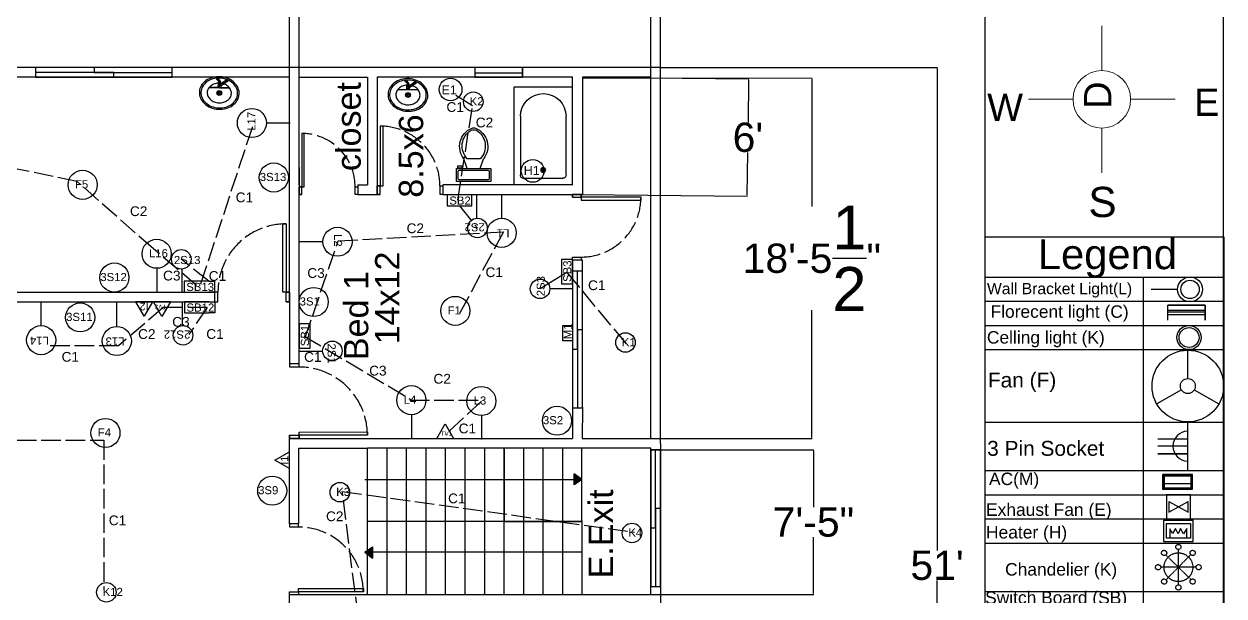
# Model space of a CAD drawing. Header units: inches. Extents: x -412 to 20037, y 548 to 16595.
# Drawn here: x 5575 to 6313, y 8393 to 8745 of the extents above; entities that cross this region are included whole.
import ezdxf
from ezdxf.enums import TextEntityAlignment as Align

# ---------------------------------------------------------------- set-up
doc = ezdxf.new("R2010")
doc.units = ezdxf.units.IN
doc.header["$MEASUREMENT"] = 0
doc.linetypes.add('ACAD_ISO02W100', pattern=[15, 12, -3])
doc.layers.get('Defpoints').update_dxf_attribs({"color": 6})
for name, color, linetype in [('bath', 4, 'Continuous'), ('freecads.com', 7, 'Continuous'), ('light_dwgmodels.com', 250, 'ACAD_ISO02W100')]:
    doc.layers.add(name, color=color, linetype=linetype)
doc.layers.add('text', color=140, linetype='Continuous', lineweight=9)
doc.styles.add('Arial', font='arial.ttf')
doc.styles.get("Standard").update_dxf_attribs({"font": 'arial.ttf'})
doc.dimstyles.new('Copy of civil layout', dxfattribs={"dimtxt": 18, "dimasz": 0.625, "dimexe": 0.18, "dimexo": 0.0625, "dimgap": 0.09, "dimtad": 0, "dimtih": 1, "dimtoh": 1, "dimdec": 1, "dimzin": 0, "dimdsep": 46, "dimlunit": 4, "dimtxsty": 'Standard', "dimcen": 0.09, "dimclrd": 6, "dimclre": 256, "dimclrt": 256, "dimadec": 0, "dimazin": 0, "dimtfac": 1.5, "dimtdec": 1, "dimtofl": 0, "dimtmove": 0, "dimatfit": 0, "dimfxl": 1, "dimtolj": 1, "dimtzin": 0, "dimlwe": -1, "dimarcsym": 0})

# ---------------------------------------------------------------- blocks, each defined once
blk = doc.blocks.new('Bath Tub - 26 x 60 in.')
for p, q in [((8, -18), (10, -18)), ((9, -17), (9, -19))]:
    blk.add_line(p, q)
blk.add_lwpolyline([(0, -36), (0, 0), (60, 0), (60, -36)], close=True)
for points in [[(4, -30), (4, -6)], [(6, -4), (42, -4)], [(42, -32), (6, -32)]]:
    blk.add_lwpolyline(points)
for radius in [1.5, 1]:
    blk.add_circle((9, -18), radius)
for centre, radius, start, end in [((5.75, -5.75), 1.77, 81.8699, 188.1301), ((42, -18), 14, 270, 90), ((5.75, -30.25), 1.77, 171.8699, 278.1301)]:
    blk.add_arc(centre, radius, start, end)
blk = doc.blocks.new('Toilet - top')
for p, q in [((9.5, -6), (9.5, -2)), ((-10, -8.5), (-8, -8.5)), ((-10, -9.5), (-10, -8.5)), ((-7, -9.5), (-10, -9.5)), ((-8, -8.5), (-8, -8)), ((-7, -8), (-7, -9.5)), ((-4, -8), (-6, -14)), ((4, -14), (-4, -14)), ((4, -8), (6, -14))]:
    blk.add_line(p, q)
blk.add_lwpolyline([(10.5, -8), (10.5, 0), (-10.5, 0), (-10.5, -8)], close=True)
for points in [[(-9.5, -2), (-9.5, -6)], [(8.5, -1), (-8.5, -1)], [(-8.5, -7), (8.5, -7)]]:
    blk.add_lwpolyline(points)
for centre, radius, start, end in [((-8.62, -1.88), 0.884, 81.8699, 188.1301), ((-8.62, -6.12), 0.884, 171.8699, 278.1301), ((8.62, -1.88), 0.884, 351.8699, 98.1301), ((8.62, -6.12), 0.884, 261.8699, 8.1301), ((3.52, -21.58), 12.17, 141.46911, 247.97143), ((4.2, -21.82), 11.33, 136.36773, 238.94682), ((-3.52, -21.58), 12.17, 292.02843, 38.53071), ((-4.2, -21.82), 11.33, 301.05301, 43.63209), ((0, -27.88), 4, 245.73182, 294.26817), ((0, -29), 4, 254.86053, 285.13947)]:
    blk.add_arc(centre, radius, start, end)
blk = doc.blocks.new('Sink - Oval top')
for p, q in [((-1, 0), (1, 0)), ((0, 1), (0, -1))]:
    blk.add_line(p, q)
at = {"linetype": 'Continuous'}
for points in [[(-12.23, 0.39, 0.117634), (-11.46, -3.36, 0.104469), (-8.88, -6.8, 0.090016), (-5.08, -9.07, 0.08192), (-0.32, -10.02, 0.08192), (4.49, -9.38, 0.090016), (8.42, -7.36, 0.104469), (11.22, -4.09, 0.117634), (12.23, -0.39, 0.117634), (11.46, 3.36, 0.104469), (8.88, 6.8, 0.090016), (5.08, 9.07, 0.08192), (0.32, 10.02, 0.08192), (-4.49, 9.38, 0.090016), (-8.42, 7.36, 0.104469), (-11.22, 4.09, 0.117634)], [(-11.29, 0.16, 0.118622), (-10.52, -3.25, 0.104678), (-8.07, -6.36, 0.089562), (-4.54, -8.37, 0.081185), (-0.13, -9.15, 0.081185), (4.3, -8.49, 0.089562), (7.89, -6.58, 0.104678), (10.42, -3.55, 0.118622), (11.29, -0.16, 0.118622), (10.52, 3.25, 0.104678), (8.07, 6.36, 0.089562), (4.54, 8.37, 0.081185), (0.13, 9.15, 0.081185), (-4.3, 8.49, 0.089562), (-7.89, 6.58, 0.104678), (-10.42, 3.55, 0.118622)], [(-7.42, 0.08, 0.118283), (-6.91, -2.17, 0.104607), (-5.29, -4.21, 0.089718), (-2.97, -5.53, 0.081436), (-0.07, -6.04, 0.081436), (2.84, -5.59, 0.089718), (5.2, -4.33, 0.104607), (6.86, -2.32, 0.118283), (7.42, -0.08, 0.118283), (6.91, 2.17, 0.104607), (5.29, 4.21, 0.089718), (2.97, 5.53, 0.081436), (0.07, 6.04, 0.081436), (-2.84, 5.59, 0.089718), (-5.2, 4.33, 0.104607), (-6.86, 2.32, 0.118283)]]:
    blk.add_lwpolyline(points, format="xyb", close=True, dxfattribs=at)
for radius in [1.5, 1]:
    blk.add_circle((0, 0), radius)
blk = doc.blocks.new('Faucet - single handle front')
for p, q in [((-2, 6), (-2, 5.5)), ((-1, 6), (-2, 6)), ((-0.5, 4), (-2, 5.5)), ((-2, 5.5), (-1, 5.5)), ((-1, 5.5), (-1, 6)), ((0.5, 4), (-1, 6)), ((-1, 5.5), (0.5, 4)), ((-0.75, 3), (0.75, 3)), ((-0.75, 0.5), (-0.75, 3)), ((-0.75, 1), (0.75, 1)), ((-0.5, 4), (0.5, 4)), ((-0.25, 2), (3.75, 5)), ((3.75, 4.5), (-0.25, 1.5)), ((-0.25, 1.5), (-0.25, 2)), ((0.75, 1.5), (-0.25, 1.5)), ((0.75, 1.5), (4.08742, 4.003)), ((0.75, 3), (0.75, 2.7386)), ((0.75, 1.5), (0.75, 0.5)), ((3.75, 4.5), (3.75, 5)), ((3.75, 5), (4.75, 5)), ((3.75, 4), (3.75, 4.5)), ((4.75, 4.5), (3.75, 4.5)), ((4.75, 4), (3.75, 4)), ((4.75, 5), (4.75, 4.5)), ((4.75, 4.5), (4.75, 4))]:
    blk.add_line(p, q)
blk.add_lwpolyline([(-6, 0), (-6, 0.5), (6, 0.5), (6, 0)], close=True)
for centre, start, end in [((1.25426, 3.0302), 151.0646, 180.8629), ((-1.25426, 3.0302), 359.1371, 28.93536)]:
    blk.add_arc(centre, 2.00448, start, end)
blk = doc.blocks.new('*D101')
at = {"transparency": 16777216}
for p, q in [((5150.32, 8718.26), (5150.32, 8810.88)), ((5966.32, 8718.26), (5966.32, 8810.88))]:
    blk.add_line(p, q, dxfattribs=at)
at = {"color": 6, "lineweight": -2, "transparency": 16777216}
for p, q in [((5150.95, 8810.7), (5542.91, 8810.7)), ((5965.7, 8810.7), (5573.74, 8810.7))]:
    blk.add_line(p, q, dxfattribs=at)
at = {"color": 6, "transparency": 16777216}
for points in [[(5150.95, 8810.8), (5150.95, 8810.59), (5150.32, 8810.7)], [(5965.7, 8810.8), (5965.7, 8810.59), (5966.32, 8810.7)]]:
    blk.add_solid(points, dxfattribs=at)
at = {"layer": 'Defpoints', "color": 0, "transparency": 16777216}
for p in [(5966.32, 8810.7), (5150.32, 8718.2), (5966.32, 8718.2)]:
    blk.add_point(p, dxfattribs=at)
at = {"transparency": 16777216, "insert": (5558.32, 8810.7), "char_height": 18, "attachment_point": 5}
blk.add_mtext("\\A1;68'", dxfattribs=at)
blk = doc.blocks.new('*D106')
at = {"transparency": 16777216}
for p, q in [((5966.38, 8718.2), (6136.5, 8718.2)), ((5966.38, 8106.2), (6136.5, 8106.2))]:
    blk.add_line(p, q, dxfattribs=at)
at = {"color": 6, "lineweight": -2, "transparency": 16777216}
for p, q in [((6136.32, 8717.57), (6136.32, 8421.48)), ((6136.32, 8106.82), (6136.32, 8402.92))]:
    blk.add_line(p, q, dxfattribs=at)
at = {"color": 6, "transparency": 16777216}
for points in [[(6136.22, 8717.57), (6136.43, 8717.57), (6136.32, 8718.2)], [(6136.22, 8106.82), (6136.43, 8106.82), (6136.32, 8106.2)]]:
    blk.add_solid(points, dxfattribs=at)
at = {"layer": 'Defpoints', "color": 0, "transparency": 16777216}
for p in [(5966.32, 8718.2), (5966.32, 8106.2), (6136.32, 8106.2)]:
    blk.add_point(p, dxfattribs=at)
at = {"transparency": 16777216, "insert": (6136.32, 8412.2), "char_height": 18, "attachment_point": 5}
blk.add_mtext("\\A1;51'", dxfattribs=at)
blk = doc.blocks.new('*D117')
at = {"transparency": 16777216}
for p, q in [((5498.33, 8712.33), (5498.33, 8759.95)), ((5738.33, 8712.33), (5738.33, 8759.95))]:
    blk.add_line(p, q, dxfattribs=at)
at = {"color": 6, "lineweight": -2, "transparency": 16777216}
for p, q in [((5498.95, 8759.77), (5602.81, 8759.77)), ((5737.7, 8759.77), (5633.85, 8759.77))]:
    blk.add_line(p, q, dxfattribs=at)
at = {"color": 6, "transparency": 16777216}
for points in [[(5498.95, 8759.88), (5498.95, 8759.67), (5498.33, 8759.77)], [(5737.7, 8759.88), (5737.7, 8759.67), (5738.33, 8759.77)]]:
    blk.add_solid(points, dxfattribs=at)
at = {"layer": 'Defpoints', "color": 0, "transparency": 16777216}
for p in [(5738.33, 8759.77), (5498.33, 8712.27), (5738.33, 8712.27)]:
    blk.add_point(p, dxfattribs=at)
at = {"transparency": 16777216, "insert": (5618.33, 8759.77), "char_height": 18, "attachment_point": 5}
blk.add_mtext("\\A1;20'", dxfattribs=at)
blk = doc.blocks.new('*D118')
at = {"transparency": 16777216}
for p, q in [((5744.33, 8712.33), (5744.33, 8759.95)), ((5960.33, 8712.33), (5960.33, 8759.95))]:
    blk.add_line(p, q, dxfattribs=at)
at = {"color": 6, "lineweight": -2, "transparency": 16777216}
for p, q in [((5744.95, 8759.77), (5837.81, 8759.77)), ((5959.7, 8759.77), (5866.84, 8759.77))]:
    blk.add_line(p, q, dxfattribs=at)
at = {"color": 6, "transparency": 16777216}
for points in [[(5744.95, 8759.88), (5744.95, 8759.67), (5744.33, 8759.77)], [(5959.7, 8759.88), (5959.7, 8759.67), (5960.33, 8759.77)]]:
    blk.add_solid(points, dxfattribs=at)
at = {"layer": 'Defpoints', "color": 0, "transparency": 16777216}
for p in [(5960.33, 8759.77), (5744.33, 8712.27), (5960.33, 8712.27)]:
    blk.add_point(p, dxfattribs=at)
at = {"transparency": 16777216, "insert": (5852.33, 8759.77), "char_height": 18, "attachment_point": 5}
blk.add_mtext("\\A1;18'", dxfattribs=at)
blk = doc.blocks.new('*D126')
at = {"transparency": 16777216}
for p, q in [((5918.39, 8712.27), (6020.62, 8711.22)), ((5917.65, 8640.27), (6019.88, 8639.22))]:
    blk.add_line(p, q, dxfattribs=at)
at = {"color": 6, "lineweight": -2, "transparency": 16777216}
for p, q in [((6020.43, 8710.59), (6020.17, 8684.5)), ((6019.7, 8639.84), (6019.97, 8665.94))]:
    blk.add_line(p, q, dxfattribs=at)
at = {"color": 6, "transparency": 16777216}
for points in [[(6020.33, 8710.59), (6020.54, 8710.59), (6020.44, 8711.22)], [(6019.6, 8639.84), (6019.81, 8639.84), (6019.7, 8639.22)]]:
    blk.add_solid(points, dxfattribs=at)
at = {"layer": 'Defpoints', "color": 0, "transparency": 16777216}
for p in [(5918.33, 8712.27), (5917.58, 8640.27), (6019.7, 8639.22)]:
    blk.add_point(p, dxfattribs=at)
at = {"transparency": 16777216, "insert": (6020.07, 8675.22), "char_height": 18, "attachment_point": 5}
blk.add_mtext("\\A1;6'", dxfattribs=at)
blk = doc.blocks.new('*D127')
at = {"transparency": 16777216}
for p, q in [((5918.39, 8711.78), (6059.53, 8711.76)), ((5918.37, 8490.27), (6059.51, 8490.26))]:
    blk.add_line(p, q, dxfattribs=at)
at = {"color": 6, "lineweight": -2, "transparency": 16777216}
for p, q in [((6059.35, 8711.14), (6059.34, 8632.86)), ((6059.33, 8490.88), (6059.34, 8569.16))]:
    blk.add_line(p, q, dxfattribs=at)
at = {"color": 6, "transparency": 16777216}
for points in [[(6059.25, 8711.14), (6059.45, 8711.14), (6059.35, 8711.76)], [(6059.22, 8490.88), (6059.43, 8490.88), (6059.33, 8490.26)]]:
    blk.add_solid(points, dxfattribs=at)
at = {"layer": 'Defpoints', "color": 0, "transparency": 16777216}
for p in [(5918.33, 8711.78), (5918.3, 8490.27), (6059.33, 8490.26)]:
    blk.add_point(p, dxfattribs=at)
at = {"transparency": 16777216, "insert": (6059.34, 8601.01), "char_height": 18, "attachment_point": 5}
blk.add_mtext('\\A1;18\'-5{\\H1.5x;\\S1/2;}"', dxfattribs=at)
blk = doc.blocks.new('*D128')
at = {"transparency": 16777216}
for p, q in [((5960.39, 8483.29), (6060.51, 8483.29)), ((5960.39, 8394.27), (6060.51, 8394.27))]:
    blk.add_line(p, q, dxfattribs=at)
at = {"color": 6, "lineweight": -2, "transparency": 16777216}
for p, q in [((6060.33, 8482.67), (6060.33, 8448.03)), ((6060.33, 8394.9), (6060.33, 8429.54))]:
    blk.add_line(p, q, dxfattribs=at)
at = {"color": 6, "transparency": 16777216}
for points in [[(6060.22, 8482.67), (6060.43, 8482.67), (6060.33, 8483.29)], [(6060.22, 8394.9), (6060.43, 8394.9), (6060.33, 8394.27)]]:
    blk.add_solid(points, dxfattribs=at)
at = {"layer": 'Defpoints', "color": 0, "transparency": 16777216}
for p in [(5960.33, 8483.29), (5960.33, 8394.27), (6060.33, 8394.27)]:
    blk.add_point(p, dxfattribs=at)
at = {"transparency": 16777216, "insert": (6060.33, 8438.78), "char_height": 18, "attachment_point": 5}
blk.add_mtext('\\A1;7\'-5"', dxfattribs=at)
blk = doc.blocks.new('chandelier')
at = {"color": 0}
for p, q in [((193, -189), (-193, 189)), ((189, 193), (-189, -193)), ((0, -270), (0, 270)), ((270, 0), (-270, 0))]:
    blk.add_line(p, q, dxfattribs=at)
for centre, radius in [((-219, 219), 40), ((0, 0), 220), ((0, 310), 40), ((219, 219), 40), ((-310, 0), 40), ((310, 0), 40), ((-219, -219), 40), ((219, -219), 40), ((0, -310), 40)]:
    blk.add_circle(centre, radius, dxfattribs=at)

msp = doc.modelspace()

# ---------------------------------------------------------------- hatches: boundary and pattern name
h = msp.add_hatch()
h.set_pattern_fill('ANSI31', color=256, angle=360)
h.set_pattern_definition([(45, (5567.07614, 8432.56078), (-0.088388348, 0.088388348), [])])
h.paths.add_polyline_path([(5913.28, 8468.59), (5913.28, 8464.97), (5918.07, 8464.97)])
h.paths.add_polyline_path([(5918.07, 8464.97), (5913.28, 8464.97), (5913.28, 8461.7)])
h = msp.add_hatch()
h.set_pattern_fill('ANSI31', color=256, angle=180)
h.set_pattern_definition([(225, (6135.66685, 8452.72235), (0.088388348, -0.088388348), [])])
h.paths.add_polyline_path([(5789.46, 8416.7), (5789.46, 8420.31), (5784.67, 8420.31)])
h.paths.add_polyline_path([(5784.67, 8420.31), (5789.46, 8420.31), (5789.46, 8423.59)])

# ---------------------------------------------------------------- linework, layer by layer
for p, q in [((6165.83, 7955.06), (6165.83, 8917.05)), ((5966.32, 8718.2), (5150.32, 8718.2)), ((5966.32, 8706.67), (5966.32, 8718.2)), ((5738.32, 8712.2), (5498.32, 8712.2)), ((5738.32, 8580.2), (5738.32, 8712.2)), ((5744.32, 8646.2), (5744.32, 8712.2)), ((5744.32, 8712.2), (5786.32, 8712.2)), ((5786.32, 8712.2), (5786.32, 8646.2)), ((5912.32, 8712.2), (5792.32, 8712.2)), ((5792.32, 8712.2), (5792.32, 8646.2)), ((5912.32, 8646.2), (5912.32, 8712.2)), ((5960.32, 8712.2), (5918.32, 8712.2)), ((5960.32, 8490.2), (5960.32, 8712.2)), ((5966.32, 8487.2), (5966.32, 8706.67)), ((5744.32, 8646.2), (5744.32, 8656.72)), ((5744.32, 8656.72), (5744.32, 8645.56)), ((5744.3, 8536.2), (5744.32, 8642.54)), ((5744.32, 8646.2), (5744.32, 8646.2)), ((5744.32, 8645.56), (5744.32, 8644.89)), ((5780.31, 8646.2), (5780.31, 8644.89)), ((5780.31, 8646.2), (5786.32, 8646.2)), ((5780.31, 8645.33), (5780.31, 8644.89)), ((5792.32, 8646.2), (5792.32, 8645.45)), ((5912.32, 8646.2), (5832.62, 8646.2)), ((5832.62, 8645.95), (5832.62, 8645.45)), ((5780.31, 8640.2), (5792.32, 8640.2)), ((5832.62, 8640.2), (5912.32, 8640.2)), ((5918.32, 8640.2), (5917.58, 8640.2)), ((5912.32, 8599.9), (5912.32, 8490.2)), ((5918.07, 8599.9), (5917.58, 8599.9)), ((5918.32, 8599.9), (5918.07, 8599.9)), ((5918.32, 8593.05), (5918.32, 8599.9)), ((5498.32, 8580.2), (5692.32, 8580.15)), ((5738.32, 8574.2), (5738.32, 8580.2)), ((5498.32, 8574.2), (5692.32, 8574.15)), ((5647.82, 8574.7), (5647.82, 8574.7)), ((5738.32, 8574.2), (5738.3, 8536.2)), ((6290.4, 8527.05), (6290.4, 8544.48)), ((6286.42, 8520.17), (6271.33, 8511.45)), ((6294.37, 8520.17), (6309.47, 8511.45)), ((5918.32, 8509.22), (5918.3, 8490.2)), ((6290.31, 8470.6), (6290.31, 8500.25)), ((5738.32, 8484.2), (5738.32, 8490.2)), ((5744.32, 8490.2), (5912.32, 8490.2)), ((5918.3, 8490.2), (5954.32, 8490.2)), ((5954.32, 8490.2), (5960.32, 8490.2)), ((5738.32, 8437.74), (5738.32, 8484.2)), ((5744, 8484.2), (5786.32, 8484.2)), ((5744, 8484.2), (5744, 8437.74)), ((5786.32, 8394.2), (5786.32, 8484.2)), ((5798.32, 8484.2), (5786.32, 8484.2)), ((5798.32, 8394.2), (5798.32, 8484.2)), ((5846.32, 8484.2), (5798.32, 8484.2)), ((5810.32, 8394.2), (5810.32, 8484.2)), ((5822.32, 8394.2), (5822.32, 8484.2)), ((5834.32, 8394.2), (5834.32, 8484.2)), ((5846.32, 8394.2), (5846.32, 8484.2)), ((5870.32, 8484.2), (5846.32, 8484.2)), ((5858.32, 8394.2), (5858.32, 8484.2)), ((5870.32, 8394.2), (5870.32, 8484.2)), ((5882.32, 8394.2), (5882.32, 8484.2)), ((5894.32, 8394.2), (5894.32, 8484.2)), ((5894.32, 8394.2), (5894.32, 8484.2)), ((5906.32, 8394.2), (5906.32, 8484.2)), ((5918.32, 8484.2), (5918.07, 8484.2)), ((5960.32, 8484.2), (5918.32, 8484.2)), ((5960.32, 8394.2), (5960.32, 8484.2)), ((5966.32, 8487.2), (5966.32, 8329.09)), ((6290.31, 8485.43), (6271.96, 8485.43)), ((6290.31, 8480.74), (6271.96, 8480.74)), ((5918.07, 8464.97), (5913.28, 8468.59)), ((5913.28, 8461.7), (5913.28, 8468.59)), ((5784.67, 8464.97), (5918.07, 8464.97)), ((5918.07, 8464.97), (5913.28, 8461.7)), ((5918.07, 8439.2), (5786.32, 8439.2)), ((5784.67, 8420.31), (5789.46, 8423.59)), ((5789.46, 8423.59), (5789.46, 8416.7)), ((5918.07, 8420.31), (5784.67, 8420.31)), ((5784.67, 8420.31), (5789.46, 8416.7)), ((5738.32, 8388.2), (5738.32, 8394.2)), ((5744.32, 8394.2), (5744, 8394.2)), ((5810.32, 8394.2), (5744.32, 8394.2)), ((5960.32, 8394.2), (5810.32, 8394.2))]:
    msp.add_line(p, q)
at = {"color": 143, "true_color": 0x7aafdf}
msp.add_line((5852.32, 8714.98), (5881.56, 8714.98), dxfattribs=at)
at = {"color": 3, "linetype": 'ACAD_ISO02W100'}
for p, q in [((5850.82, 8694.7), (5838.82, 8702.2)), ((5841.82, 8636.7), (5850.82, 8694.7)), ((5683.82, 8585.2), (5716.82, 8685.2)), ((5607.82, 8648.2), (5519.82, 8666.2)), ((5654.82, 8606.7), (5607.82, 8648.2)), ((5842.85, 8633.2), (5853.87, 8619.6)), ((5768.32, 8611.7), (5869.82, 8617.2)), ((5869.82, 8617.2), (5841.82, 8565.2)), ((5681.32, 8584.2), (5654.82, 8606.7)), ((5747.82, 8551.7), (5768.32, 8611.7)), ((5688.74, 8586.88), (5671.86, 8600.36)), ((5908.82, 8592.2), (5945.82, 8547.7)), ((5660.82, 8570.7), (5633.32, 8547.2)), ((5687.82, 8570.7), (5660.82, 8570.7)), ((5687.82, 8570.7), (5676.47, 8554.15)), ((5633.32, 8547.2), (5588.82, 8547.2)), ((5747.32, 8553.2), (5813.82, 8513.7)), ((5812.32, 8513.7), (5857.82, 8513.7)), ((5856.32, 8513.2), (5834.32, 8492.7)), ((5525.82, 8489.2), (5624.32, 8489.2)), ((5624.32, 8489.2), (5624.32, 8397.2)), ((5784.32, 8351.2), (5770.82, 8457.7)), ((5770.82, 8457.7), (5950.32, 8432.7))]:
    msp.add_line(p, q, dxfattribs=at)
at = {"color": 0}
for p, q in [((5724.21, 8684.14), (5738.81, 8684.14)), ((5853.52, 8625.42), (5853.52, 8640.03)), ((5868.76, 8625.58), (5868.76, 8640.19)), ((5758.93, 8611.14), (5744.32, 8611.14)), ((5656.76, 8594.81), (5656.76, 8580.2)), ((5672.21, 8594.54), (5672.21, 8579.93)), ((5688.74, 8586.88), (5692.32, 8586.88)), ((5692.32, 8586.88), (5692.32, 8580.15)), ((5692.32, 8580.15), (5688.74, 8580.15)), ((5898.16, 8582.5), (5912.77, 8582.5)), ((5585.76, 8559.58), (5585.76, 8574.19)), ((5632.26, 8559.08), (5632.26, 8573.69)), ((5649.04, 8565.32), (5643.85, 8574.3)), ((5654.22, 8574.3), (5643.85, 8574.3)), ((5654.22, 8574.3), (5649.04, 8565.32)), ((5660.01, 8565.2), (5654.82, 8574.18)), ((5665.19, 8574.18), (5654.82, 8574.18)), ((5665.19, 8574.18), (5660.01, 8565.2)), ((5672.62, 8559.5), (5672.62, 8574.11)), ((5688.88, 8574.2), (5692.45, 8574.2)), ((5692.45, 8574.2), (5692.45, 8567.47)), ((5692.45, 8567.47), (5688.88, 8567.47)), ((5758.91, 8543.76), (5744.3, 8543.76)), ((5813.26, 8504.81), (5813.26, 8490.2)), ((5856.26, 8504.31), (5856.26, 8489.7)), ((5828.82, 8490.2), (5834.01, 8499.18)), ((5834.01, 8499.18), (5839.19, 8490.2)), ((5828.82, 8490.2), (5839.19, 8490.2)), ((5729.32, 8476.88), (5738.3, 8482.07)), ((5738.3, 8471.7), (5738.3, 8482.07)), ((5738.3, 8471.7), (5729.32, 8476.88))]:
    msp.add_line(p, q, dxfattribs=at)
at = {"color": 3}
msp.add_line((5908.82, 8592.2), (5892.34, 8582.16), dxfattribs=at)
at = {"linetype": 'ByBlock', "lineweight": 25}
msp.add_line((6262.9, 8589.56), (6262.9, 8232.51), dxfattribs=at)
at = {"color": 7, "true_color": 0xffffff}
msp.add_line((6284.1, 8581.84), (6267.95, 8581.84), dxfattribs=at)
at = {"color": 252, "true_color": 0x939598}
for p, q in [((6301.1, 8568.95), (6278.17, 8568.95)), ((6301.1, 8568.95), (6278.17, 8568.95)), ((6301.1, 8566.28), (6278.17, 8566.28))]:
    msp.add_line(p, q, dxfattribs=at)
at = {"color": 4}
for p, q in [((6301.1, 8567.76), (6278.17, 8567.76)), ((6278.69, 8444.91), (6290.51, 8451.56)), ((6278.69, 8451.56), (6290.51, 8444.91))]:
    msp.add_line(p, q, dxfattribs=at)
at = {"color": 1}
for p, q in [((6280.96, 8431.81), (6279.29, 8434.78)), ((6279.29, 8434.78), (6279.29, 8428.94)), ((6282.83, 8434.81), (6280.96, 8431.81)), ((6284.4, 8431.71), (6282.83, 8434.81)), ((6285.9, 8434.88), (6284.4, 8431.71)), ((6287.74, 8431.67), (6285.9, 8434.88)), ((6289.74, 8434.88), (6287.74, 8431.67)), ((6289.74, 8428.94), (6289.74, 8434.88))]:
    msp.add_line(p, q, dxfattribs=at)
for points in [[(4971.18, 7955.06), (6312.33, 7955.06), (6312.33, 8917.05), (4971.18, 8917.05)], [(5918.32, 8712.2), (5918.32, 8640.2)], [(5688.74, 8586.88), (5673.69, 8586.88), (5673.69, 8580.15), (5688.74, 8580.15)], [(5688.88, 8574.2), (5673.82, 8574.2), (5673.82, 8567.47), (5688.88, 8567.47)], [(6271.96, 8480.74), (6290.31, 8480.74), (6290.31, 8489.91), (6271.96, 8489.91)]]:
    msp.add_lwpolyline(points)
at = {"color": 143, "true_color": 0x7aafdf}
for points in [[(5582.32, 8712.2), (5666.32, 8712.2), (5666.32, 8718.2), (5582.32, 8718.2)], [(5618.32, 8715.2), (5666.32, 8715.2), (5666.32, 8718.2), (5618.32, 8718.2)], [(5881.56, 8718.2), (5852.32, 8718.2), (5852.32, 8712.2), (5881.56, 8712.2)], [(5582.32, 8712.2), (5630.32, 8712.2), (5630.32, 8715.2), (5582.32, 8715.2)], [(5918.32, 8509.05), (5918.32, 8593.05), (5912.32, 8593.05), (5912.32, 8509.05)], [(5915.32, 8545.05), (5915.32, 8593.05), (5912.32, 8593.05), (5912.32, 8545.05)], [(5918.32, 8509.05), (5918.32, 8557.05), (5915.32, 8557.05), (5915.32, 8509.05)], [(5966.32, 8399.22), (5966.32, 8483.22), (5960.32, 8483.22), (5960.32, 8399.22)], [(5963.32, 8435.22), (5963.32, 8483.22), (5960.32, 8483.22), (5960.32, 8435.22)], [(6275.35, 8459.48), (6292.82, 8459.48), (6292.82, 8467.7), (6275.35, 8467.7)], [(5966.32, 8399.22), (5966.32, 8447.22), (5963.32, 8447.22), (5963.32, 8399.22)]]:
    msp.add_lwpolyline(points, close=True, dxfattribs=at)
for points in [[(5881.56, 8718.2), (5881.56, 8718.2), (5881.56, 8712.2), (5881.56, 8712.2)], [(5835.32, 8633.2), (5850.38, 8633.2), (5850.38, 8639.93), (5835.32, 8639.93)], [(5912.32, 8585.2), (5912.32, 8600.26), (5905.59, 8600.26), (5905.59, 8585.2)], [(5751.05, 8545.7), (5751.05, 8560.76), (5744.32, 8560.76), (5744.32, 8545.7)], [(5906.32, 8550.2), (5906.32, 8559.7), (5912.32, 8559.7), (5912.32, 8550.2)], [(5918.07, 8439.2), (5918.07, 8484.2), (5870.32, 8484.2), (5870.32, 8439.2)], [(6274.92, 8459.01), (6293.27, 8459.01), (6293.27, 8468.18), (6274.92, 8468.18)], [(5918.32, 8439.2), (5918.32, 8439.2), (5870.32, 8439.2), (5870.32, 8439.2)], [(5918.07, 8439.2), (5918.07, 8439.2), (5870.32, 8439.2), (5870.32, 8439.2)], [(5918.07, 8439.2), (5918.07, 8439.2), (5870.32, 8439.2), (5870.32, 8439.2)], [(5906.32, 8394.2), (5906.32, 8439.2), (5918.07, 8439.2), (5918.07, 8394.2)]]:
    msp.add_lwpolyline(points, close=True)
at = {"color": 240, "true_color": 0xed1f24}
for points in [[(5794.07, 8645.45), (5795.83, 8645.45), (5795.83, 8682.25), (5794.07, 8682.25)], [(5745.89, 8644.89), (5747.45, 8644.89), (5747.45, 8677.75), (5745.89, 8677.75)], [(5744.32, 8640.2), (5745.89, 8640.2), (5745.89, 8644.89), (5744.32, 8644.89)], [(5780.31, 8640.2), (5778.75, 8640.2), (5778.75, 8644.89), (5780.31, 8644.89)], [(5792.32, 8640.2), (5794.07, 8640.2), (5794.07, 8645.45), (5792.32, 8645.45)], [(5832.62, 8640.2), (5830.87, 8640.2), (5830.87, 8645.45), (5832.62, 8645.45)], [(5912.32, 8640.2), (5912.32, 8638.45), (5917.58, 8638.45), (5917.58, 8640.2)], [(5917.58, 8638.45), (5917.58, 8636.69), (5954.37, 8636.69), (5954.37, 8638.45)], [(5736.32, 8580.2), (5734.32, 8580.19), (5734.27, 8622.19), (5736.27, 8622.2)], [(5912.32, 8599.9), (5912.32, 8601.65), (5917.58, 8601.65), (5917.58, 8599.9)], [(5692.32, 8574.15), (5694.32, 8574.15), (5694.32, 8580.15), (5692.32, 8580.15)], [(5738.32, 8574.2), (5736.32, 8574.2), (5736.32, 8580.2), (5738.32, 8580.2)], [(5738.3, 8536.2), (5738.3, 8534.2), (5744.3, 8534.2), (5744.3, 8536.2)], [(5738.32, 8490.2), (5738.32, 8492.2), (5744.32, 8492.2), (5744.32, 8490.2)], [(5744.32, 8492.2), (5744.32, 8494.2), (5786.32, 8494.22), (5786.32, 8492.22)], [(5738.32, 8437.74), (5738.32, 8435.85), (5744, 8435.85), (5744, 8437.74)], [(5738.32, 8394.2), (5738.32, 8396.09), (5744, 8396.09), (5744, 8394.2)], [(5744, 8396.09), (5744, 8397.98), (5783.76, 8397.98), (5783.76, 8396.09)]]:
    msp.add_lwpolyline(points, close=True, dxfattribs=at)
for points in [[(5745.89, 8640.2), (5744.32, 8640.2), (5744.32, 8644.89), (5747.45, 8644.89)], [(5778.69, 8644.89), (5780.31, 8644.89), (5780.31, 8640.2), (5778.75, 8640.2)], [(5794.07, 8640.2), (5792.32, 8640.2), (5792.32, 8645.45), (5795.83, 8645.45)], [(5830.81, 8645.45), (5832.62, 8645.45), (5832.62, 8640.2), (5830.87, 8640.2)], [(5912.32, 8638.45), (5912.32, 8640.2), (5917.58, 8640.2), (5917.58, 8636.69)], [(5917.58, 8601.71), (5917.58, 8599.9), (5912.32, 8599.9), (5912.32, 8601.65)], [(5694.39, 8580.15), (5692.32, 8580.15), (5692.32, 8574.15), (5694.32, 8574.15)], [(5736.32, 8574.2), (5738.32, 8574.2), (5738.32, 8580.2), (5734.32, 8580.19)], [(5744.3, 8534.13), (5744.3, 8536.2), (5738.3, 8536.2), (5738.3, 8534.2)], [(5738.32, 8492.2), (5738.32, 8490.2), (5744.32, 8490.2), (5744.32, 8494.2)], [(5744, 8435.78), (5744, 8437.74), (5738.32, 8437.74), (5738.32, 8435.85)]]:
    msp.add_lwpolyline(points, dxfattribs=at)
at = {"color": 252, "true_color": 0x939598}
msp.add_lwpolyline([(6301.1, 8563), (6301.1, 8572.17), (6278.17, 8572.17)], dxfattribs=at)
at = {"color": 251, "true_color": 0x636466}
msp.add_lwpolyline([(6278.17, 8563), (6278.17, 8572.17), (6301.1, 8572.17), (6301.1, 8563)], dxfattribs=at)
at = {"color": 1}
for points in [[(6275.81, 8459.97), (6292.45, 8459.97), (6292.45, 8467.22), (6275.81, 8467.22)], [(6275.81, 8467.22), (6292.45, 8467.22), (6292.45, 8462.33), (6275.81, 8462.33)]]:
    msp.add_lwpolyline(points, close=True, dxfattribs=at)
at = {"color": 251, "true_color": 0x636466}
for points in [[(6277.26, 8440.82), (6292.12, 8440.82), (6292.12, 8455.68), (6277.26, 8455.68)], [(6293.72, 8439.77), (6275.37, 8439.77), (6275.37, 8426.96), (6293.72, 8426.96)], [(6291.94, 8428.88), (6277.26, 8428.88), (6277.26, 8438.08), (6291.94, 8438.08)]]:
    msp.add_lwpolyline(points, close=True, dxfattribs=at)
at = {"color": 4}
for points in [[(6278.69, 8451.56), (6278.69, 8444.91)], [(6290.51, 8444.91), (6290.51, 8451.56)]]:
    msp.add_lwpolyline(points, dxfattribs=at)
for centre, radius in [((5837.32, 8704.7), 7), ((5851.32, 8697.2), 6), ((5887.82, 8654.7), 7), ((5853.87, 8619.6), 6), ((5671.86, 8600.36), 6), ((5892.34, 8582.16), 6), ((5672.96, 8553.67), 6), ((5944.82, 8549.2), 6), ((6291.16, 8552.27), 7.43), ((5764.73, 8544.11), 6), ((5769.32, 8457.2), 6), ((5948.82, 8432.2), 6), ((5625.82, 8395.7), 6)]:
    msp.add_circle(centre, radius)
at = {"color": 0}
for centre in [(5715.26, 8684.14), (5728.76, 8650.64), (5611.26, 8646.14), (5868.76, 8616.64), (5767.87, 8611.14), (5656.76, 8603.75), (5630.76, 8589.14), (5753.26, 8574.14), (5840.26, 8568.64), (5609.76, 8564.64), (5585.76, 8550.64), (5632.26, 8550.14), (5813.26, 8513.75), (5856.26, 8513.25), (5902.76, 8501.14), (5625.26, 8493.64), (5727.76, 8458.14)]:
    msp.add_circle(centre, 8.94, dxfattribs=at)
at = {"color": 7, "true_color": 0xffffff}
msp.add_circle((6291.75, 8581.84), 7.65, dxfattribs=at)
at = {"color": 4}
for centre, radius in [((6291.75, 8581.84), 5.64), ((6291.16, 8552.27), 6.11), ((6290.4, 8522.46), 4.59)]:
    msp.add_circle(centre, radius, dxfattribs=at)
at = {"color": 251, "true_color": 0x636466}
msp.add_circle((6290.4, 8522.46), 22.02, dxfattribs=at)
at = {"color": 240, "linetype": 'ACAD_ISO02W100', "true_color": 0xed1f24}
for centre, radius, start, end in [((5794.07, 8645.45), 36.73, 0, 90), ((5745.89, 8644.89), 32.8, 0, 90), ((5917.58, 8638.45), 36.73, 270, 0), ((5736.32, 8580.2), 41.93, 90.05841, 180.05841), ((5744.32, 8492.2), 41.93, 0.0292, 90.0292), ((5744, 8396.09), 39.69, 0, 90)]:
    msp.add_arc(centre, radius, start, end, dxfattribs=at)
at = {"color": 4}
msp.add_arc((6290.41, 8485.49), 9.17, 90.92898, 269.07102, dxfattribs=at)
at = {"layer": 'bath', "color": 254, "true_color": 0xddb3d4}
for p, q in [((6165.83, 8614.12), (6312.62, 8614.12)), ((6312.62, 8614.12), (6312.62, 8128.71)), ((6165.83, 8589.47), (6312.62, 8589.47)), ((6165.83, 8574.61), (6312.62, 8574.61)), ((6312.33, 8562.9), (6312.33, 8077.49)), ((6165.83, 8559.74), (6312.62, 8559.74)), ((6165.83, 8544.88), (6312.62, 8544.88)), ((6165.83, 8500.29), (6312.62, 8500.29)), ((6165.83, 8470.56), (6312.62, 8470.56)), ((6165.83, 8455.7), (6312.62, 8455.7)), ((6165.83, 8440.84), (6312.62, 8440.84)), ((6165.83, 8425.97), (6312.62, 8425.97)), ((6165.83, 8396.25), (6312.62, 8396.25))]:
    msp.add_line(p, q, dxfattribs=at)
at = {"layer": 'freecads.com', "lineweight": 30}
for p, q in [((6312.33, 8603.41), (6312.33, 8748.22)), ((6312.33, 8601.88), (6312.33, 8464.26)), ((6312.33, 8340.4), (6312.33, 8462.73))]:
    msp.add_line(p, q, dxfattribs=at)
at = {"layer": 'text', "color": 0}
for p, q in [((6237.55, 8716.38), (6237.55, 8743.91)), ((6192.4, 8698.7), (6219.88, 8698.7)), ((6255.23, 8698.7), (6282.71, 8698.7)), ((6237.55, 8653.5), (6237.55, 8681.02))]:
    msp.add_line(p, q, dxfattribs=at)
msp.add_circle((6237.55, 8698.7), 17.68, dxfattribs=at)

# ---------------------------------------------------------------- block references
at = {"layer": 'bath'}
for name, p, rotation in [('Sink - Oval top', (5695.23, 8702.55), 178.1544699151341), ('Faucet - single handle front', (5695.33, 8705.55), 358.1544699151341), ('Sink - Oval top', (5811.16, 8701.35), 179.0122396003602), ('Faucet - single handle front', (5811.22, 8704.35), 359.0122396003601)]:
    msp.add_blockref(name, p, dxfattribs=dict(at, rotation=rotation))
at = {"layer": 'bath', "xscale": -1}
for name, p, rotation in [('Bath Tub - 26 x 60 in.', (5912.29, 8646.2), 269.9707958308226), ('Toilet - top', (5851.56, 8648.12), 179.9707958308224)]:
    msp.add_blockref(name, p, dxfattribs=dict(at, rotation=rotation))
at = {"layer": 'light_dwgmodels.com', "color": 3, "xscale": 0.04013966490926297, "yscale": 0.04013966490926297, "zscale": 0.04013966490926297}
msp.add_blockref('chandelier', (6284.6, 8411.11), dxfattribs=at)

# ---------------------------------------------------------------- texts
for s, height, rotation, p in [('closet', 15, 90, (5782.14, 8654.55)), ('L17', 5, 90, (5717.45, 8679.38)), ('8.5x6', 15, 90, (5820.53, 8638.17)), ('2S2', 5, 180, (5858.39, 8622.53)), ('L2', 5, 270, (5765.69, 8615.9)), ('L1', 5, 180, (5873.52, 8618.82)), ('14x12', 15, 90, (5805.96, 8548.04)), ('SB3', 5, 90, (5911.58, 8586.44)), ('Bed 1', 15, 90, (5786.76, 8538.37)), ('2S3', 5, 90, (5895.27, 8577.63)), ('2S12', 5, 180, (5677.48, 8556.61)), ('SB1', 5, 90, (5750.31, 8546.94)), ('L14', 5, 180, (5590.52, 8552.82)), ('L13', 5, 180, (5637.02, 8552.32)), ('2S1', 5, 270, (5761.8, 8548.63)), ('E.Exit', 15, 90, (5937.19, 8404.26))]:
    msp.add_text(s, height=height, rotation=rotation).set_placement(p)
for s, p in [('K2', (5849.06, 8694.94)), ('3S13', (5720.09, 8648.46)), ('F5', (5606.51, 8643.96)), ('SB2', (5836.56, 8633.94)), ('L16', (5652.01, 8601.56)), ('2S13', (5667.34, 8597.42)), ('3S12', (5622.09, 8586.96)), ('SB13', (5674.93, 8580.89)), ('3S1', (5744.59, 8571.96)), ('SB12', (5675.06, 8568.21)), ('F1', (5835.51, 8566.46)), ('3S11', (5601.09, 8562.46)), ('K1', (5942.56, 8546.94)), ('L4', (5808.51, 8511.56)), ('L3', (5851.51, 8511.06)), ('3S2', (5894.09, 8498.96)), ('F4', (5620.51, 8491.46)), ('3S9', (5719.09, 8455.96)), ('K3', (5767.06, 8454.94)), ('K4', (5946.56, 8429.94)), ('K12', (5623.56, 8393.44))]:
    msp.add_text(s, height=5).set_placement(p)
at = {"color": 0, "style": 'Arial'}
for s, rotation, p in [('I2', 180, (5649.04, 8571.31)), ('I1', 90, (5735.31, 8476.88))]:
    msp.add_text(s, height=4.666, rotation=rotation, dxfattribs=at).set_placement(p, align=Align.MIDDLE_CENTER)
at = {"char_height": 5.5}
for s, insert, attachment_point in [('E1', (5831.82, 8707.2), 1), ('H1', (5882.32, 8652.2), 7)]:
    msp.add_mtext_dynamic_manual_height_columns(s, width=7.5, gutter_width=1, heights=[0], dxfattribs=dict(at, insert=insert, attachment_point=attachment_point))
at = {"color": 3, "linetype": 'ACAD_ISO02W100', "char_height": 6, "attachment_point": 1}
for s, insert in [('C1', (5834.82, 8696.91)), ('C2', (5852.82, 8687.41)), ('C1', (5705.32, 8641.41)), ('C2', (5640.32, 8632.91)), ('C2', (5810.32, 8622.41)), ('C3', (5660.69, 8593.33)), ('C1', (5688.74, 8593.09)), ('C3', (5749.32, 8594.91)), ('C1', (5858.82, 8595.41)), ('C1', (5921.82, 8587.41)), ('C3', (5666.32, 8564.91)), ('C2', (5645.32, 8557.41)), ('C1', (5687.23, 8557.44)), ('C1', (5598.32, 8543.41)), ('C1', (5747.33, 8543.32)), ('C3', (5787.32, 8534.91)), ('C2', (5826.82, 8529.91)), ('C1', (5842.32, 8499.41)), ('C1', (5835.82, 8456.41)), ('C2', (5760.82, 8445.41)), ('C1', (5627.32, 8442.91))]:
    msp.add_mtext_dynamic_manual_height_columns(s, width=39.7938, gutter_width=60, heights=[0], dxfattribs=dict(at, insert=insert))
at = {"insert": (5906.82, 8551.2), "char_height": 5, "attachment_point": 1, "rotation": 90}
msp.add_mtext_dynamic_manual_height_columns('{\\C1;M1}', width=23.5, gutter_width=1, heights=[0], dxfattribs=at)
at = {"layer": 'bath', "color": 254, "linetype": 'ACAD_ISO02W100', "true_color": 0xddb3d4}
msp.add_text('Legend', height=18.35, dxfattribs=at).set_placement((6198.22, 8594.3))
at = {"layer": 'bath', "color": 1, "linetype": 'ACAD_ISO02W100', "attachment_point": 1}
for s, width, heights, insert, char_height in [('\\pxql;{\\C256;Wall Bracket Light(L)}', 104.8635, [3.16], (6166.98, 8585.8), 6.8811), ('{\\C4;Fan (F)}', 97.3453, [0.00802], (6167.54, 8530.76), 9.1748), ('{\\C4;3 Pin Socket}', 97.3453, [0], (6167.09, 8488.76), 9.1748), ('{\\C4;AC(M)}', 97.3453, [0], (6168.21, 8469.25), 7.6457), ('\\pxqc;{\\C256;Exhaust Fan (E)}', 96.3508, [0], (6156.81, 8450.33), 7.6457)]:
    msp.add_mtext_dynamic_manual_height_columns(s, width=width, gutter_width=1.53, heights=heights, dxfattribs=dict(at, insert=insert, char_height=char_height))
at = {"layer": 'bath', "color": 4, "linetype": 'ACAD_ISO02W100', "insert": (5662.6, 8569.69), "char_height": 2.7, "attachment_point": 1, "rotation": 180}
msp.add_mtext_dynamic_manual_height_columns('{\\C31;\\c6737150;TV3}', width=7.776, gutter_width=0.9, heights=[2.5], dxfattribs=at)
at = {"layer": 'bath', "color": 0, "insert": (6169.16, 8572.04), "char_height": 7.6457, "attachment_point": 1}
msp.add_mtext_dynamic_manual_height_columns('{\\C4;Florecent light (C)}', width=92.2083, gutter_width=1.53, heights=[0], dxfattribs=at)
at = {"layer": 'bath', "color": 4, "linetype": 'ACAD_ISO02W100', "attachment_point": 1}
for s, width, gutter_width, insert, char_height in [('{\\C31;\\c6737150;TV1}', 7.776, 0.9, (5831.41, 8494.69), 2.7), ('\\pxqc;Heater (H)', 97.3453, 1.53, (6142.64, 8436.45), 7.6457), ('\\pxqc;Chandelier (K)', 97.3453, 1.53, (6163.86, 8413.64), 7.6457), ('Switch Board (SB)', 97.3453, 1.53, (6165.83, 8396.25), 7.6457)]:
    msp.add_mtext_dynamic_manual_height_columns(s, width=width, gutter_width=gutter_width, heights=[0], dxfattribs=dict(at, insert=insert, char_height=char_height))
at = {"layer": 'text', "color": 0, "attachment_point": 1}
for s, width, gutter_width, insert, char_height in [('W', 26.8517, 1.39, (6167.08, 8702.15), 16.73), ('E', 11.1779, 1.39, (6294.22, 8705.24), 16.73), ('S', 21.934, 1.55, (6229.31, 8644.88), 18.58), ('{\\C4;Celling light (K)}', 91.0146, 1.53, (6166.93, 8556.21), 7.6457)]:
    msp.add_mtext_dynamic_manual_height_columns(s, width=width, gutter_width=gutter_width, heights=[0], dxfattribs=dict(at, insert=insert, char_height=char_height))
at = {"layer": 'text', "color": 0, "insert": (6226.61, 8692.79), "char_height": 16.73, "attachment_point": 1, "rotation": 90}
msp.add_mtext_dynamic_manual_height_columns('D', width=4.4932, gutter_width=1.39, heights=[0], dxfattribs=at)

# ---------------------------------------------------------------- dimensions: what is measured, and where the dimension line sits
for base, p1, p2, picture, middle in [((5966.32, 8810.7), (5150.32, 8718.2), (5966.32, 8718.2), '*D101', (5558.32, 8810.7)), ((5738.33, 8759.77), (5498.33, 8712.27), (5738.33, 8712.27), '*D117', (5618.33, 8759.77)), ((5960.33, 8759.77), (5744.33, 8712.27), (5960.33, 8712.27), '*D118', (5852.33, 8759.77))]:
    dim = msp.add_linear_dim(base=base, p1=p1, p2=p2, dimstyle='Copy of civil layout')
    dim.commit()
    dim.dimension.update_dxf_attribs({"geometry": picture, "text_midpoint": middle})
for base, p1, p2, picture, middle in [((6136.32, 8106.2), (5966.32, 8718.2), (5966.32, 8106.2), '*D106', (6136.32, 8412.2)), ((6060.33, 8394.27), (5960.33, 8483.29), (5960.33, 8394.27), '*D128', (6060.33, 8438.78))]:
    dim = msp.add_linear_dim(base=base, p1=p1, p2=p2, angle=90, dimstyle='Copy of civil layout')
    dim.commit()
    dim.dimension.update_dxf_attribs({"geometry": picture, "text_midpoint": middle})
for p1, p2, distance, picture, middle in [((5918.33, 8712.27), (5917.58, 8640.27), 102.12, '*D126', (6020.07, 8675.22)), ((5918.33, 8711.78), (5918.3, 8490.27), 141.02, '*D127', (6059.34, 8601.01))]:
    dim = msp.add_aligned_dim(p1=p1, p2=p2, distance=distance, dimstyle='Copy of civil layout')
    dim.commit()
    dim.dimension.update_dxf_attribs({"geometry": picture, "text_midpoint": middle})

doc.saveas('drawing.dxf')
